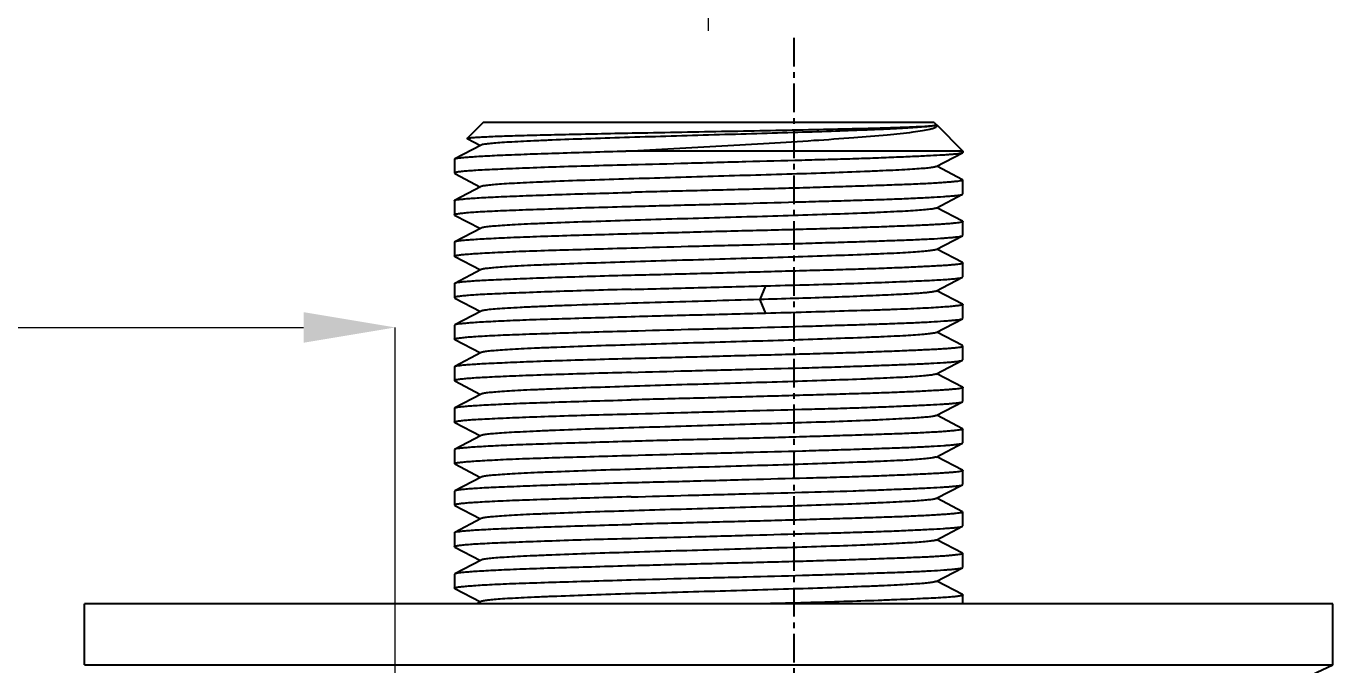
# Model space of a CAD drawing. Header units: millimetres. Extents: x 1091 to 2122, y 843 to 1569.
# Drawn here: x 1779.4 to 1836.4, y 1223.1 to 1251 of the extents above; entities that cross this region are included whole.
import ezdxf

# ---------------------------------------------------------------- set-up
doc = ezdxf.new("R2010")
doc.units = ezdxf.units.MM
doc.linetypes.add('CENTER', pattern=[2, 1.25, -0.25, 0.25, -0.25])
doc.layers.add('\\M+5B1EA\\M+5D7A2', color=1, linetype='Continuous')
doc.styles.add('Daelim Dimension', font='\x7f\x7f\x7f\x7f.TTF')
doc.dimstyles.new('DEFAULT', dxfattribs={"dimscale": 2, "dimtxt": 2, "dimasz": 2, "dimexe": 0, "dimexo": 2, "dimgap": 1, "dimtad": 1, "dimdec": 1, "dimzin": 9, "dimdsep": 46, "dimtxsty": 'Daelim Dimension', "dimcen": 0.5, "dimclrd": 252, "dimclre": 252, "dimclrt": 3, "dimadec": 1, "dimazin": 0, "dimtfac": 1, "dimtdec": 1, "dimtix": 1, "dimtmove": 0, "dimatfit": 3, "dimfxl": 0, "dimtolj": 1, "dimtzin": 1, "dimlwd": 9, "dimlwe": 9, "dimarcsym": 0})

# ---------------------------------------------------------------- blocks, each defined once
blk = doc.blocks.new('*D8')
at = {"layer": '\\M+5B1EA\\M+5D7A2', "color": 5, "lineweight": 9}
for p, q in [((1658.082, 1250.475), (1658.082, 1268.932)), ((1662.082, 1268.932), (1805.168, 1268.932)), ((1809.168, 1250.785), (1809.168, 1268.932))]:
    blk.add_line(p, q, dxfattribs=at)
at = {"layer": '\\M+5B1EA\\M+5D7A2', "color": 5}
for points in [[(1662.082, 1269.599), (1662.082, 1268.266), (1658.082, 1268.932)], [(1805.168, 1269.599), (1805.168, 1268.266), (1809.168, 1268.932)]]:
    blk.add_solid(points, dxfattribs=at)
at = {"layer": 'Defpoints', "color": 0}
for p in [(1809.168, 1268.932), (1809.168, 1246.785), (1658.082, 1246.475)]:
    blk.add_point(p, dxfattribs=at)
at = {"layer": '\\M+5B1EA\\M+5D7A2', "color": 7, "insert": (1733.625, 1279.642), "char_height": 16, "attachment_point": 5, "style": 'Daelim Dimension'}
blk.add_mtext('\\A1;150~200', dxfattribs=at)
blk = doc.blocks.new('*D9')
at = {"layer": '\\M+5B1EA\\M+5D7A2', "color": 5, "lineweight": 9}
for p, q in [((1675.487, 1192.375), (1675.487, 1237.84)), ((1679.487, 1237.84), (1791.485, 1237.84)), ((1795.485, 1192.685), (1795.485, 1237.84))]:
    blk.add_line(p, q, dxfattribs=at)
at = {"layer": '\\M+5B1EA\\M+5D7A2', "color": 5}
for points in [[(1679.487, 1238.507), (1679.487, 1237.174), (1675.487, 1237.84)], [(1791.485, 1238.507), (1791.485, 1237.174), (1795.485, 1237.84)]]:
    blk.add_solid(points, dxfattribs=at)
at = {"layer": 'Defpoints', "color": 0}
for p in [(1795.485, 1237.84), (1795.485, 1188.685), (1675.487, 1188.375)]:
    blk.add_point(p, dxfattribs=at)
at = {"layer": '\\M+5B1EA\\M+5D7A2', "color": 7, "insert": (1735.486, 1248.516), "char_height": 16, "attachment_point": 5, "style": 'Daelim Dimension'}
blk.add_mtext('\\A1;120', dxfattribs=at)

msp = doc.modelspace()

# ---------------------------------------------------------------- linework, layer by layer
at = {"color": 1, "linetype": 'CENTER'}
msp.add_line((1812.889, 1250.475), (1812.889, 1189.475), dxfattribs=at)
at = {"color": 7, "linetype": 'Continuous'}
for p, q in [((1799.318, 1246.785), (1798.621, 1246.089)), ((1819.017, 1246.785), (1799.318, 1246.785)), ((1819.018, 1246.785), (1819.12, 1246.683)), ((1819.118, 1246.684), (1819.117, 1246.685)), ((1819.124, 1246.678), (1820.268, 1245.535)), ((1798.622, 1246.081), (1798.621, 1246.089)), ((1798.623, 1246.083), (1799.207, 1245.779)), ((1799.233, 1245.793), (1798.081, 1245.192)), ((1820.268, 1245.535), (1805.554, 1245.535)), ((1819.096, 1244.855), (1820.252, 1245.458)), ((1820.268, 1245.474), (1820.252, 1245.457)), ((1820.268, 1245.535), (1820.268, 1245.473)), ((1798.068, 1245.177), (1798.081, 1245.192)), ((1798.068, 1245.177), (1798.068, 1244.567)), ((1820.255, 1244.282), (1819.127, 1244.871)), ((1798.068, 1244.567), (1798.083, 1244.551)), ((1798.083, 1244.551), (1799.205, 1243.966)), ((1799.235, 1243.982), (1798.079, 1243.379)), ((1820.255, 1244.283), (1820.268, 1244.27)), ((1820.268, 1243.661), (1820.268, 1244.27)), ((1798.068, 1243.368), (1798.079, 1243.381)), ((1798.068, 1243.368), (1798.068, 1242.757)), ((1819.103, 1243.047), (1820.255, 1243.647)), ((1820.255, 1243.647), (1820.268, 1243.661)), ((1798.079, 1242.744), (1798.068, 1242.757)), ((1798.079, 1242.745), (1799.205, 1242.158)), ((1820.255, 1242.477), (1819.132, 1243.062)), ((1799.235, 1242.174), (1798.083, 1241.573)), ((1820.255, 1242.477), (1820.268, 1242.463)), ((1820.268, 1241.853), (1820.268, 1242.463)), ((1798.068, 1241.557), (1798.068, 1240.95)), ((1819.095, 1241.237), (1820.255, 1241.842)), ((1820.255, 1241.841), (1820.268, 1241.854)), ((1798.082, 1240.935), (1798.068, 1240.95)), ((1798.082, 1240.937), (1799.212, 1240.347)), ((1820.252, 1240.666), (1819.126, 1241.253)), ((1799.243, 1240.363), (1798.083, 1239.758)), ((1820.268, 1240.044), (1820.268, 1240.65)), ((1798.068, 1239.744), (1798.068, 1239.136)), ((1819.093, 1239.425), (1820.252, 1240.03)), ((1820.252, 1240.028), (1820.268, 1240.044)), ((1811.657, 1239.657), (1811.399, 1239.057)), ((1820.254, 1238.852), (1819.125, 1239.441)), ((1798.068, 1239.136), (1798.08, 1239.122)), ((1798.08, 1239.122), (1799.203, 1238.537)), ((1811.4, 1239.051), (1811.657, 1238.452)), ((1820.254, 1238.853), (1820.268, 1238.839)), ((1820.268, 1238.232), (1820.268, 1238.84)), ((1799.232, 1238.552), (1798.08, 1237.952)), ((1819.1, 1237.617), (1820.256, 1238.22)), ((1820.256, 1238.219), (1820.268, 1238.232)), ((1798.08, 1237.951), (1798.068, 1237.938)), ((1798.068, 1237.938), (1798.068, 1237.329)), ((1820.252, 1237.048), (1819.131, 1237.633)), ((1798.08, 1237.316), (1798.068, 1237.329)), ((1798.08, 1237.317), (1799.209, 1236.728)), ((1820.268, 1237.032), (1820.252, 1237.048)), ((1820.268, 1236.425), (1820.268, 1237.032)), ((1799.239, 1236.744), (1798.084, 1236.141)), ((1819.092, 1235.806), (1820.254, 1236.412)), ((1820.254, 1236.411), (1820.268, 1236.425)), ((1798.068, 1236.125), (1798.084, 1236.141)), ((1798.068, 1236.125), (1798.068, 1235.516)), ((1820.252, 1235.233), (1819.124, 1235.822)), ((1798.068, 1235.515), (1798.083, 1235.5)), ((1798.083, 1235.505), (1799.211, 1234.916)), ((1820.268, 1234.613), (1820.268, 1235.219)), ((1799.242, 1234.933), (1798.081, 1234.327)), ((1819.096, 1233.995), (1820.252, 1234.597)), ((1820.252, 1234.597), (1820.268, 1234.613)), ((1798.068, 1234.318), (1798.081, 1234.332)), ((1798.068, 1234.318), (1798.068, 1233.707)), ((1798.082, 1233.691), (1798.068, 1233.706)), ((1798.082, 1233.691), (1799.204, 1233.106)), ((1820.256, 1233.422), (1819.127, 1234.011)), ((1799.234, 1233.122), (1798.079, 1232.52)), ((1820.256, 1233.423), (1820.268, 1233.411)), ((1820.268, 1232.803), (1820.268, 1233.411)), ((1798.079, 1232.52), (1798.068, 1232.507)), ((1798.068, 1232.507), (1798.068, 1231.899)), ((1819.096, 1232.187), (1820.256, 1232.792)), ((1820.256, 1232.791), (1820.268, 1232.803)), ((1798.081, 1231.886), (1798.068, 1231.9)), ((1798.081, 1231.887), (1799.211, 1231.297)), ((1820.251, 1231.616), (1819.127, 1232.203)), ((1799.242, 1231.314), (1798.083, 1230.709)), ((1820.251, 1231.617), (1820.268, 1231.6)), ((1820.268, 1230.995), (1820.268, 1231.6)), ((1798.083, 1230.71), (1798.068, 1230.694)), ((1798.068, 1230.694), (1798.068, 1230.086)), ((1819.092, 1230.375), (1820.252, 1230.98)), ((1820.252, 1230.979), (1820.268, 1230.995)), ((1798.068, 1230.086), (1798.084, 1230.07)), ((1798.084, 1230.073), (1799.208, 1229.486)), ((1820.254, 1229.802), (1819.124, 1230.391)), ((1799.239, 1229.502), (1798.08, 1228.897)), ((1820.254, 1229.803), (1820.268, 1229.789)), ((1820.268, 1229.182), (1820.268, 1229.789)), ((1798.068, 1228.888), (1798.08, 1228.902)), ((1798.068, 1228.888), (1798.068, 1228.276)), ((1819.101, 1228.565), (1820.253, 1229.166)), ((1820.253, 1229.166), (1820.268, 1229.182)), ((1820.256, 1227.994), (1819.131, 1228.581)), ((1798.08, 1228.262), (1798.068, 1228.276)), ((1798.08, 1228.262), (1799.203, 1227.677)), ((1820.256, 1227.995), (1820.268, 1227.982)), ((1820.268, 1227.372), (1820.268, 1227.982)), ((1799.232, 1227.692), (1798.08, 1227.092)), ((1819.099, 1226.757), (1820.256, 1227.36)), ((1820.256, 1227.359), (1820.268, 1227.372)), ((1798.08, 1227.092), (1798.068, 1227.078)), ((1798.068, 1227.078), (1798.068, 1226.469)), ((1820.252, 1226.188), (1819.13, 1226.773)), ((1798.08, 1226.456), (1798.068, 1226.469)), ((1798.08, 1226.457), (1799.21, 1225.868)), ((1820.252, 1226.188), (1820.268, 1226.172)), ((1820.268, 1225.785), (1820.268, 1226.172)), ((1781.913, 1223.126), (1781.913, 1225.785)), ((1836.421, 1225.785), (1781.914, 1225.785)), ((1799.241, 1225.884), (1799.051, 1225.785)), ((1836.422, 1223.126), (1836.422, 1225.785)), ((1781.913, 1223.126), (1836.422, 1223.126)), ((1821.227, 1216.035), (1836.422, 1223.126))]:
    msp.add_line(p, q, dxfattribs=at)
for centre, radius, start, end in [((1819.056, 1246.61), 0.0964, 42.1861, 45.0222), ((1819.067, 1246.619), 0.0825, 38.557, 42.2013)]:
    msp.add_arc(centre, radius, start, end, dxfattribs=at)
for points, knots in [([(1819.102, 1246.666), (1819.09, 1246.66), (1819.058, 1246.65), (1818.965, 1246.629), (1818.793, 1246.607), (1818.523, 1246.581), (1818.168, 1246.554), (1817.733, 1246.527), (1817.221, 1246.501), (1816.637, 1246.474), (1815.73, 1246.436), (1814.46, 1246.39), (1812.805, 1246.337), (1811.02, 1246.283), (1809.168, 1246.229), (1807.317, 1246.176), (1805.532, 1246.122), (1803.877, 1246.069), (1802.606, 1246.023), (1801.699, 1245.985), (1801.115, 1245.958), (1800.603, 1245.931), (1800.168, 1245.905), (1799.813, 1245.878), (1799.543, 1245.852), (1799.371, 1245.83), (1799.277, 1245.809), (1799.245, 1245.799), (1799.234, 1245.793)], [0, 0, 0, 0, 0.001993, 0.005052, 0.014416, 0.028093, 0.046012, 0.067998, 0.093821, 0.123264, 0.156107, 0.230716, 0.314924, 0.40577, 0.499975, 0.594181, 0.685028, 0.769246, 0.843855, 0.876712, 0.906165, 0.931986, 0.95397, 0.971907, 0.985601, 0.994965, 0.998016, 1, 1, 1, 1]), ([(1806.026, 1246.327), (1807.342, 1246.352), (1809.923, 1246.399), (1813.057, 1246.458), (1815.345, 1246.509), (1816.737, 1246.545), (1817.828, 1246.581), (1818.45, 1246.608), (1818.702, 1246.624)], [0, 0, 0, 0, 0.311293, 0.610745, 0.741579, 0.852852, 0.940146, 1, 1, 1, 1]), ([(1818.702, 1246.624), (1818.757, 1246.628), (1818.852, 1246.635), (1818.975, 1246.646), (1819.058, 1246.658), (1819.102, 1246.666), (1819.115, 1246.673)], [0, 0, 0, 0, 0.391935, 0.689675, 0.892207, 1, 1, 1, 1]), ([(1818.828, 1246.492), (1818.881, 1246.505), (1818.971, 1246.529), (1819.07, 1246.567), (1819.12, 1246.6), (1819.14, 1246.623), (1819.145, 1246.65), (1819.136, 1246.664), (1819.131, 1246.671)], [0, 0, 0, 0, 0.420232, 0.708581, 0.806402, 0.878426, 0.936167, 1, 1, 1, 1]), ([(1819.115, 1246.673), (1819.117, 1246.674), (1819.122, 1246.676), (1819.121, 1246.681), (1819.12, 1246.683)], [0, 0, 0, 0, 0.607098, 1, 1, 1, 1]), ([(1798.621, 1246.089), (1798.625, 1246.093), (1798.642, 1246.098), (1798.673, 1246.105), (1798.72, 1246.111), (1798.783, 1246.118), (1798.862, 1246.126), (1798.999, 1246.136), (1799.208, 1246.149), (1799.505, 1246.163), (1799.86, 1246.178), (1800.273, 1246.193), (1800.74, 1246.207), (1801.259, 1246.222), (1802.044, 1246.243), (1803.128, 1246.268), (1804.534, 1246.298), (1805.516, 1246.317), (1806.026, 1246.327)], [0, 0, 0, 0, 0.002287, 0.00661, 0.013046, 0.021616, 0.032322, 0.045146, 0.077073, 0.117224, 0.165345, 0.221144, 0.28429, 0.354419, 0.431127, 0.60226, 0.793485, 1, 1, 1, 1]), ([(1805.552, 1245.535), (1806.95, 1245.613), (1809.039, 1245.726), (1811.776, 1245.88), (1813.695, 1245.996), (1815.412, 1246.113), (1816.856, 1246.23), (1817.86, 1246.332), (1818.479, 1246.422), (1818.724, 1246.468), (1818.828, 1246.492)], [0, 0, 0, 0, 0.315528, 0.471231, 0.617548, 0.748621, 0.859034, 0.944064, 0.975847, 1, 1, 1, 1]), ([(1798.081, 1245.192), (1798.09, 1245.196), (1798.114, 1245.205), (1798.181, 1245.221), (1798.305, 1245.239), (1798.497, 1245.26), (1798.748, 1245.28), (1799.057, 1245.301), (1799.421, 1245.322), (1799.84, 1245.344), (1800.498, 1245.373), (1801.436, 1245.41), (1802.685, 1245.452), (1804.077, 1245.494), (1805.049, 1245.521), (1805.554, 1245.535)], [0, 0, 0, 0, 0.004029, 0.010003, 0.027916, 0.053784, 0.087504, 0.128915, 0.177782, 0.233852, 0.296811, 0.441997, 0.610114, 0.797526, 1, 1, 1, 1]), ([(1820.252, 1245.457), (1820.235, 1245.449), (1820.188, 1245.436), (1820.1, 1245.42), (1819.976, 1245.404), (1819.817, 1245.388), (1819.624, 1245.373), (1819.298, 1245.351), (1818.811, 1245.325), (1818.133, 1245.293), (1817.338, 1245.259), (1816.437, 1245.224), (1815.442, 1245.19), (1814.364, 1245.159), (1812.806, 1245.118), (1810.766, 1245.064), (1808.282, 1244.995), (1806.612, 1244.95), (1805.785, 1244.93)], [0, 0, 0, 0, 0.003799, 0.009996, 0.018615, 0.029645, 0.043063, 0.058829, 0.097197, 0.144267, 0.199427, 0.261959, 0.331051, 0.405804, 0.485246, 0.654024, 0.828619, 1, 1, 1, 1]), ([(1805.785, 1244.93), (1805.246, 1244.916), (1804.209, 1244.89), (1802.727, 1244.845), (1801.586, 1244.804), (1800.763, 1244.771), (1800.221, 1244.748), (1799.734, 1244.727), (1799.306, 1244.705), (1798.939, 1244.685), (1798.636, 1244.663), (1798.398, 1244.642), (1798.241, 1244.622), (1798.15, 1244.605), (1798.107, 1244.593), (1798.08, 1244.583), (1798.068, 1244.572), (1798.068, 1244.567)], [0, 0, 0, 0, 0.209168, 0.402341, 0.574691, 0.651715, 0.721975, 0.785046, 0.840532, 0.888104, 0.927462, 0.958391, 0.980722, 0.988642, 0.994413, 0.998095, 1, 1, 1, 1]), ([(1819.098, 1244.856), (1819.086, 1244.85), (1819.053, 1244.839), (1818.957, 1244.818), (1818.782, 1244.796), (1818.507, 1244.77), (1818.147, 1244.745), (1817.708, 1244.718), (1817.193, 1244.692), (1816.607, 1244.664), (1815.697, 1244.625), (1814.424, 1244.578), (1812.766, 1244.527), (1810.979, 1244.475), (1809.128, 1244.419), (1807.279, 1244.364), (1805.497, 1244.313), (1803.846, 1244.26), (1802.579, 1244.213), (1801.674, 1244.174), (1801.093, 1244.147), (1800.586, 1244.121), (1800.155, 1244.095), (1799.805, 1244.069), (1799.565, 1244.046), (1799.415, 1244.026), (1799.335, 1244.013), (1799.276, 1244), (1799.244, 1243.989), (1799.233, 1243.983)], [0, 0, 0, 0, 0.002044, 0.005165, 0.014725, 0.028679, 0.046861, 0.069061, 0.095063, 0.124636, 0.157541, 0.232285, 0.316732, 0.407674, 0.501874, 0.596021, 0.686675, 0.770669, 0.845116, 0.877884, 0.907218, 0.932832, 0.954547, 0.972225, 0.985745, 0.990915, 0.995014, 0.998037, 1, 1, 1, 1]), ([(1798.079, 1243.381), (1798.088, 1243.386), (1798.111, 1243.394), (1798.179, 1243.411), (1798.304, 1243.429), (1798.501, 1243.45), (1798.759, 1243.471), (1799.077, 1243.493), (1799.453, 1243.514), (1799.886, 1243.536), (1800.566, 1243.566), (1801.536, 1243.603), (1802.826, 1243.647), (1804.262, 1243.69), (1805.265, 1243.716), (1805.785, 1243.731)], [0, 0, 0, 0, 0.003813, 0.009595, 0.027195, 0.052859, 0.086467, 0.127844, 0.176762, 0.232935, 0.296053, 0.441623, 0.610116, 0.797702, 1, 1, 1, 1]), ([(1820.268, 1244.27), (1820.268, 1244.267), (1820.261, 1244.26), (1820.235, 1244.249), (1820.179, 1244.235), (1820.083, 1244.22), (1819.95, 1244.203), (1819.78, 1244.186), (1819.573, 1244.169), (1819.33, 1244.151), (1818.937, 1244.126), (1818.363, 1244.096), (1817.582, 1244.064), (1816.684, 1244.033), (1815.682, 1244.001), (1814.591, 1243.967), (1813.425, 1243.931), (1812.2, 1243.896), (1810.499, 1243.851), (1808.356, 1243.799), (1806.637, 1243.756), (1805.785, 1243.731)], [0, 0, 0, 0, 0.00064, 0.001772, 0.00588, 0.012554, 0.02181, 0.033625, 0.047957, 0.064761, 0.083984, 0.129401, 0.183597, 0.245827, 0.315238, 0.390876, 0.47169, 0.556572, 0.644356, 0.823738, 1, 1, 1, 1]), ([(1805.785, 1243.12), (1806.195, 1243.131), (1807.025, 1243.155), (1808.278, 1243.187), (1809.543, 1243.217), (1811.205, 1243.262), (1812.828, 1243.309), (1814.39, 1243.353), (1815.469, 1243.385), (1816.466, 1243.415), (1817.367, 1243.447), (1818.16, 1243.48), (1818.835, 1243.515), (1819.32, 1243.544), (1819.643, 1243.567), (1819.834, 1243.583), (1819.99, 1243.598), (1820.111, 1243.613), (1820.195, 1243.628), (1820.24, 1243.639), (1820.255, 1243.647)], [0, 0, 0, 0, 0.084973, 0.171936, 0.259674, 0.347078, 0.516303, 0.595905, 0.670764, 0.7399, 0.802404, 0.857465, 0.904361, 0.942479, 0.958088, 0.971327, 0.982155, 0.990547, 0.996486, 1, 1, 1, 1]), ([(1798.068, 1242.757), (1798.068, 1242.761), (1798.081, 1242.772), (1798.107, 1242.78), (1798.151, 1242.792), (1798.242, 1242.808), (1798.398, 1242.828), (1798.636, 1242.852), (1798.939, 1242.875), (1799.306, 1242.898), (1799.734, 1242.92), (1800.22, 1242.942), (1800.763, 1242.963), (1801.586, 1242.992), (1802.727, 1243.031), (1804.208, 1243.08), (1805.246, 1243.106), (1805.785, 1243.12)], [0, 0, 0, 0, 0.001786, 0.005418, 0.011168, 0.01908, 0.041419, 0.072372, 0.111756, 0.159347, 0.214846, 0.277925, 0.348191, 0.425219, 0.59759, 0.790797, 1, 1, 1, 1]), ([(1819.103, 1243.047), (1819.091, 1243.041), (1819.059, 1243.031), (1819, 1243.018), (1818.918, 1243.005), (1818.767, 1242.986), (1818.525, 1242.964), (1818.173, 1242.937), (1817.741, 1242.91), (1817.232, 1242.882), (1816.651, 1242.854), (1815.746, 1242.817), (1814.477, 1242.773), (1812.824, 1242.72), (1811.042, 1242.664), (1809.193, 1242.61), (1807.342, 1242.559), (1805.556, 1242.506), (1803.899, 1242.45), (1802.627, 1242.403), (1801.718, 1242.367), (1801.134, 1242.341), (1800.621, 1242.314), (1800.183, 1242.288), (1799.826, 1242.261), (1799.579, 1242.237), (1799.424, 1242.216), (1799.341, 1242.203), (1799.28, 1242.19), (1799.247, 1242.18), (1799.235, 1242.174)], [0, 0, 0, 0, 0.001973, 0.005027, 0.009171, 0.014397, 0.028043, 0.045842, 0.067647, 0.093298, 0.122609, 0.155366, 0.229902, 0.314, 0.404679, 0.498801, 0.592961, 0.68381, 0.768181, 0.842928, 0.875779, 0.90526, 0.931146, 0.953232, 0.971326, 0.985249, 0.990594, 0.994838, 0.99797, 1, 1, 1, 1]), ([(1820.268, 1242.463), (1820.268, 1242.454), (1820.234, 1242.439), (1820.181, 1242.425), (1820.082, 1242.407), (1819.95, 1242.39), (1819.78, 1242.373), (1819.573, 1242.356), (1819.33, 1242.339), (1818.937, 1242.316), (1818.363, 1242.289), (1817.581, 1242.258), (1816.683, 1242.224), (1815.682, 1242.188), (1814.591, 1242.153), (1813.424, 1242.119), (1812.199, 1242.087), (1810.933, 1242.056), (1809.642, 1242.024), (1808.344, 1241.987), (1807.058, 1241.953), (1806.206, 1241.931), (1805.785, 1241.92)], [0, 0, 0, 0, 0.001785, 0.005929, 0.012629, 0.021897, 0.033712, 0.048044, 0.064847, 0.084062, 0.129478, 0.183672, 0.245905, 0.315318, 0.390949, 0.471756, 0.556629, 0.644402, 0.73386, 0.823763, 0.912909, 1, 1, 1, 1]), ([(1798.083, 1241.573), (1798.081, 1241.572), (1798.074, 1241.568), (1798.068, 1241.562), (1798.068, 1241.557)], [0, 0, 0, 0, 0.346267, 1, 1, 1, 1]), ([(1805.785, 1241.92), (1805.268, 1241.906), (1804.27, 1241.876), (1802.841, 1241.836), (1801.556, 1241.794), (1800.589, 1241.755), (1799.909, 1241.723), (1799.476, 1241.701), (1799.099, 1241.68), (1798.778, 1241.659), (1798.517, 1241.639), (1798.317, 1241.62), (1798.189, 1241.602), (1798.118, 1241.586), (1798.092, 1241.578), (1798.083, 1241.573)], [0, 0, 0, 0, 0.201316, 0.388097, 0.556035, 0.701362, 0.764487, 0.820756, 0.869859, 0.911513, 0.945486, 0.971609, 0.989763, 0.995856, 1, 1, 1, 1]), ([(1805.785, 1241.309), (1806.615, 1241.334), (1808.29, 1241.382), (1810.783, 1241.441), (1812.83, 1241.494), (1814.392, 1241.542), (1815.471, 1241.576), (1816.468, 1241.609), (1817.369, 1241.64), (1818.162, 1241.67), (1818.837, 1241.701), (1819.322, 1241.731), (1819.644, 1241.756), (1819.835, 1241.773), (1819.991, 1241.79), (1820.111, 1241.806), (1820.195, 1241.821), (1820.24, 1241.833), (1820.255, 1241.841)], [0, 0, 0, 0, 0.171964, 0.347139, 0.516388, 0.596, 0.670864, 0.739998, 0.802493, 0.857536, 0.90441, 0.942509, 0.958113, 0.971348, 0.982174, 0.990563, 0.996497, 1, 1, 1, 1]), ([(1798.068, 1240.95), (1798.068, 1240.955), (1798.08, 1240.965), (1798.107, 1240.974), (1798.151, 1240.984), (1798.242, 1241), (1798.398, 1241.018), (1798.636, 1241.039), (1798.939, 1241.061), (1799.306, 1241.085), (1799.734, 1241.109), (1800.22, 1241.132), (1800.762, 1241.156), (1801.586, 1241.186), (1802.727, 1241.222), (1804.209, 1241.265), (1805.246, 1241.294), (1805.785, 1241.309)], [0, 0, 0, 0, 0.001812, 0.005437, 0.01117, 0.019064, 0.04137, 0.072299, 0.111674, 0.15927, 0.21478, 0.277871, 0.348146, 0.425183, 0.59756, 0.79078, 1, 1, 1, 1]), ([(1819.099, 1241.239), (1819.087, 1241.233), (1819.055, 1241.223), (1818.997, 1241.21), (1818.917, 1241.196), (1818.767, 1241.176), (1818.527, 1241.152), (1818.176, 1241.125), (1817.743, 1241.098), (1817.233, 1241.071), (1816.649, 1241.045), (1815.743, 1241.009), (1814.476, 1240.963), (1812.824, 1240.907), (1811.041, 1240.854), (1809.191, 1240.802), (1807.339, 1240.749), (1805.553, 1240.693), (1803.898, 1240.64), (1802.626, 1240.596), (1801.718, 1240.558), (1801.132, 1240.531), (1800.617, 1240.503), (1800.179, 1240.476), (1799.822, 1240.449), (1799.55, 1240.423), (1799.377, 1240.401), (1799.283, 1240.381), (1799.251, 1240.371), (1799.239, 1240.366)], [0, 0, 0, 0, 0.00196, 0.004977, 0.009067, 0.014231, 0.027755, 0.045485, 0.067324, 0.093115, 0.12258, 0.155405, 0.229874, 0.313917, 0.404692, 0.498898, 0.593131, 0.684086, 0.768406, 0.843035, 0.87594, 0.905531, 0.931538, 0.953702, 0.971765, 0.985527, 0.994924, 0.997994, 1, 1, 1, 1]), ([(1820.268, 1240.65), (1820.268, 1240.641), (1820.235, 1240.625), (1820.181, 1240.612), (1820.082, 1240.595), (1819.95, 1240.58), (1819.779, 1240.564), (1819.573, 1240.548), (1819.33, 1240.533), (1818.937, 1240.51), (1818.363, 1240.481), (1817.581, 1240.445), (1816.683, 1240.41), (1815.682, 1240.376), (1814.59, 1240.344), (1813.424, 1240.313), (1812.199, 1240.28), (1810.498, 1240.233), (1808.356, 1240.173), (1806.637, 1240.132), (1805.785, 1240.111)], [0, 0, 0, 0, 0.001801, 0.005938, 0.012626, 0.021884, 0.033691, 0.048018, 0.06482, 0.084036, 0.12946, 0.18366, 0.245892, 0.315302, 0.390931, 0.47174, 0.556617, 0.644392, 0.82376, 1, 1, 1, 1]), ([(1820.252, 1240.666), (1820.254, 1240.665), (1820.26, 1240.661), (1820.268, 1240.655), (1820.268, 1240.65)], [0, 0, 0, 0, 0.348239, 1, 1, 1, 1]), ([(1798.083, 1239.759), (1798.08, 1239.758), (1798.074, 1239.755), (1798.068, 1239.749), (1798.068, 1239.744)], [0, 0, 0, 0, 0.348559, 1, 1, 1, 1]), ([(1805.785, 1240.111), (1805.267, 1240.098), (1804.269, 1240.07), (1802.839, 1240.025), (1801.554, 1239.98), (1800.586, 1239.942), (1799.906, 1239.913), (1799.474, 1239.893), (1799.096, 1239.873), (1798.776, 1239.852), (1798.516, 1239.831), (1798.316, 1239.809), (1798.188, 1239.79), (1798.117, 1239.773), (1798.092, 1239.764), (1798.083, 1239.759)], [0, 0, 0, 0, 0.201402, 0.388261, 0.556248, 0.701584, 0.764693, 0.820938, 0.870008, 0.911631, 0.945576, 0.971677, 0.989804, 0.995881, 1, 1, 1, 1]), ([(1811.658, 1239.656), (1812.226, 1239.67), (1813.328, 1239.699), (1814.911, 1239.743), (1816.345, 1239.792), (1817.429, 1239.834), (1818.195, 1239.866), (1818.683, 1239.888), (1819.109, 1239.909), (1819.47, 1239.931), (1819.765, 1239.952), (1819.99, 1239.975), (1820.135, 1239.996), (1820.214, 1240.014), (1820.242, 1240.023), (1820.252, 1240.029)], [0, 0, 0, 0, 0.198319, 0.383974, 0.552121, 0.698412, 0.762144, 0.819036, 0.868723, 0.910878, 0.945249, 0.971622, 0.989873, 0.995939, 1, 1, 1, 1]), ([(1805.785, 1239.5), (1805.246, 1239.486), (1804.208, 1239.461), (1802.727, 1239.414), (1801.586, 1239.372), (1800.763, 1239.341), (1800.221, 1239.319), (1799.734, 1239.298), (1799.306, 1239.277), (1798.939, 1239.256), (1798.636, 1239.233), (1798.398, 1239.211), (1798.241, 1239.19), (1798.15, 1239.173), (1798.107, 1239.161), (1798.08, 1239.152), (1798.068, 1239.141), (1798.068, 1239.136)], [0, 0, 0, 0, 0.209175, 0.402357, 0.574713, 0.651736, 0.721995, 0.785064, 0.840551, 0.888128, 0.927497, 0.95844, 0.980781, 0.988704, 0.994472, 0.99814, 1, 1, 1, 1]), ([(1805.785, 1239.5), (1806.758, 1239.525), (1808.716, 1239.577), (1810.673, 1239.628), (1811.658, 1239.656)], [0, 0, 0, 0, 0.497192, 1, 1, 1, 1]), ([(1819.096, 1239.427), (1819.073, 1239.414), (1818.998, 1239.398), (1818.858, 1239.374), (1818.653, 1239.353), (1818.386, 1239.33), (1818.059, 1239.308), (1817.675, 1239.286), (1817.236, 1239.264), (1816.552, 1239.232), (1815.583, 1239.192), (1814.303, 1239.144), (1812.89, 1239.1), (1811.907, 1239.071), (1811.399, 1239.056)], [0, 0, 0, 0, 0.0105, 0.02905, 0.055761, 0.090558, 0.133157, 0.183189, 0.240274, 0.304024, 0.449881, 0.617326, 0.802372, 1, 1, 1, 1]), ([(1811.399, 1239.057), (1810.683, 1239.036), (1809.249, 1238.991), (1807.13, 1238.931), (1805.107, 1238.872), (1803.525, 1238.818), (1802.379, 1238.774), (1801.634, 1238.742), (1800.979, 1238.712), (1800.422, 1238.683), (1799.969, 1238.653), (1799.657, 1238.626), (1799.463, 1238.603), (1799.36, 1238.587), (1799.286, 1238.572), (1799.246, 1238.56), (1799.232, 1238.552)], [0, 0, 0, 0, 0.176471, 0.353251, 0.521936, 0.674805, 0.742995, 0.804454, 0.858408, 0.904336, 0.941803, 0.970432, 0.981328, 0.989897, 0.996118, 1, 1, 1, 1]), ([(1820.268, 1238.839), (1820.268, 1238.834), (1820.252, 1238.823), (1820.223, 1238.814), (1820.173, 1238.803), (1820.07, 1238.787), (1819.891, 1238.767), (1819.622, 1238.743), (1819.278, 1238.718), (1818.863, 1238.693), (1818.38, 1238.668), (1817.832, 1238.643), (1817.222, 1238.62), (1816.3, 1238.588), (1815.03, 1238.551), (1813.392, 1238.501), (1812.249, 1238.47), (1811.658, 1238.453)], [0, 0, 0, 0, 0.001764, 0.005423, 0.011247, 0.019284, 0.041992, 0.073457, 0.113475, 0.161761, 0.217984, 0.28174, 0.352591, 0.430038, 0.602503, 0.794294, 1, 1, 1, 1]), ([(1805.783, 1238.3), (1805.264, 1238.285), (1804.263, 1238.254), (1802.829, 1238.213), (1801.54, 1238.174), (1800.572, 1238.136), (1799.891, 1238.104), (1799.459, 1238.081), (1799.082, 1238.059), (1798.764, 1238.037), (1798.505, 1238.016), (1798.308, 1237.996), (1798.182, 1237.979), (1798.113, 1237.964), (1798.089, 1237.956), (1798.08, 1237.952)], [0, 0, 0, 0, 0.202053, 0.389454, 0.557808, 0.703327, 0.766451, 0.822661, 0.87163, 0.913088, 0.946789, 0.972563, 0.990289, 0.99613, 1, 1, 1, 1]), ([(1811.658, 1238.453), (1810.673, 1238.428), (1808.715, 1238.378), (1806.757, 1238.329), (1805.783, 1238.3)], [0, 0, 0, 0, 0.502812, 1, 1, 1, 1]), ([(1805.783, 1237.69), (1806.614, 1237.714), (1808.291, 1237.761), (1810.785, 1237.818), (1812.833, 1237.877), (1814.397, 1237.924), (1815.476, 1237.956), (1816.473, 1237.987), (1817.374, 1238.018), (1818.167, 1238.049), (1818.842, 1238.083), (1819.326, 1238.113), (1819.648, 1238.138), (1819.838, 1238.154), (1819.993, 1238.17), (1820.113, 1238.185), (1820.197, 1238.2), (1820.241, 1238.211), (1820.256, 1238.219)], [0, 0, 0, 0, 0.172079, 0.347366, 0.516713, 0.59636, 0.67125, 0.740395, 0.802891, 0.857919, 0.904762, 0.942814, 0.95838, 0.971573, 0.982353, 0.990684, 0.996557, 1, 1, 1, 1]), ([(1798.068, 1237.329), (1798.068, 1237.334), (1798.081, 1237.344), (1798.107, 1237.352), (1798.151, 1237.362), (1798.242, 1237.378), (1798.398, 1237.397), (1798.636, 1237.42), (1798.939, 1237.444), (1799.306, 1237.468), (1799.734, 1237.491), (1800.22, 1237.514), (1800.762, 1237.535), (1801.586, 1237.564), (1802.726, 1237.6), (1804.207, 1237.647), (1805.244, 1237.675), (1805.783, 1237.69)], [0, 0, 0, 0, 0.001758, 0.005364, 0.011092, 0.018988, 0.041312, 0.072266, 0.111659, 0.159262, 0.214773, 0.277861, 0.348134, 0.425166, 0.597544, 0.790771, 1, 1, 1, 1]), ([(1819.102, 1237.618), (1819.091, 1237.612), (1819.059, 1237.602), (1819, 1237.589), (1818.92, 1237.577), (1818.77, 1237.557), (1818.53, 1237.534), (1818.18, 1237.507), (1817.75, 1237.479), (1817.242, 1237.451), (1816.661, 1237.425), (1815.756, 1237.388), (1814.489, 1237.344), (1812.838, 1237.289), (1811.056, 1237.233), (1809.207, 1237.181), (1807.356, 1237.13), (1805.569, 1237.075), (1803.911, 1237.02), (1802.638, 1236.975), (1801.729, 1236.938), (1801.142, 1236.912), (1800.627, 1236.885), (1800.188, 1236.857), (1799.828, 1236.83), (1799.553, 1236.803), (1799.378, 1236.781), (1799.283, 1236.761), (1799.25, 1236.751), (1799.238, 1236.745)], [0, 0, 0, 0, 0.001948, 0.004964, 0.009057, 0.014226, 0.027747, 0.04543, 0.067151, 0.092769, 0.122104, 0.154871, 0.229319, 0.313317, 0.403976, 0.498125, 0.592329, 0.683273, 0.767724, 0.842469, 0.875372, 0.904946, 0.930948, 0.953152, 0.971339, 0.9853, 0.994856, 0.99797, 1, 1, 1, 1]), ([(1805.785, 1236.49), (1806.637, 1236.512), (1807.923, 1236.543), (1809.642, 1236.592), (1810.933, 1236.627), (1812.2, 1236.659), (1813.425, 1236.69), (1814.591, 1236.723), (1815.682, 1236.757), (1816.684, 1236.792), (1817.581, 1236.827), (1818.363, 1236.861), (1818.937, 1236.888), (1819.33, 1236.91), (1819.573, 1236.926), (1819.78, 1236.942), (1819.951, 1236.959), (1820.082, 1236.975), (1820.181, 1236.993), (1820.235, 1237.007), (1820.268, 1237.023), (1820.268, 1237.032)], [0, 0, 0, 0, 0.176243, 0.266149, 0.355609, 0.443382, 0.528256, 0.609064, 0.684694, 0.754105, 0.816336, 0.87053, 0.915945, 0.935157, 0.951955, 0.966283, 0.978093, 0.987356, 0.994052, 0.998196, 1, 1, 1, 1]), ([(1798.084, 1236.142), (1798.107, 1236.154), (1798.18, 1236.17), (1798.319, 1236.191), (1798.52, 1236.211), (1798.782, 1236.231), (1799.102, 1236.251), (1799.642, 1236.28), (1800.448, 1236.317), (1801.559, 1236.363), (1802.843, 1236.407), (1804.271, 1236.448), (1805.268, 1236.477), (1805.785, 1236.49)], [0, 0, 0, 0, 0.010367, 0.028642, 0.054853, 0.088889, 0.130585, 0.179712, 0.299107, 0.444383, 0.612223, 0.798863, 1, 1, 1, 1]), ([(1805.785, 1235.879), (1806.614, 1235.903), (1808.287, 1235.95), (1810.776, 1236.014), (1812.82, 1236.063), (1814.381, 1236.109), (1815.46, 1236.144), (1816.456, 1236.178), (1817.357, 1236.211), (1818.15, 1236.242), (1818.827, 1236.271), (1819.313, 1236.299), (1819.636, 1236.323), (1819.828, 1236.34), (1819.985, 1236.357), (1820.107, 1236.374), (1820.193, 1236.39), (1820.238, 1236.403), (1820.254, 1236.411)], [0, 0, 0, 0, 0.17173, 0.346677, 0.51574, 0.595283, 0.670102, 0.739219, 0.801729, 0.856817, 0.903766, 0.941968, 0.957636, 0.970945, 0.981855, 0.990341, 0.996381, 1, 1, 1, 1]), ([(1805.785, 1235.879), (1805.246, 1235.863), (1804.209, 1235.835), (1802.727, 1235.791), (1801.586, 1235.752), (1800.763, 1235.721), (1800.221, 1235.698), (1799.734, 1235.676), (1799.306, 1235.653), (1798.939, 1235.631), (1798.636, 1235.609), (1798.398, 1235.587), (1798.242, 1235.568), (1798.15, 1235.552), (1798.107, 1235.54), (1798.08, 1235.531), (1798.068, 1235.52), (1798.068, 1235.515)], [0, 0, 0, 0, 0.209196, 0.402392, 0.574755, 0.651784, 0.722052, 0.785133, 0.840633, 0.88822, 0.927593, 0.958529, 0.980853, 0.988761, 0.994513, 0.99816, 1, 1, 1, 1]), ([(1819.097, 1235.808), (1819.085, 1235.802), (1819.053, 1235.792), (1818.96, 1235.771), (1818.789, 1235.748), (1818.52, 1235.721), (1818.165, 1235.694), (1817.73, 1235.668), (1817.216, 1235.642), (1816.631, 1235.616), (1815.724, 1235.578), (1814.454, 1235.531), (1812.8, 1235.476), (1811.016, 1235.424), (1809.165, 1235.372), (1807.314, 1235.317), (1805.53, 1235.262), (1803.876, 1235.21), (1802.607, 1235.165), (1801.7, 1235.127), (1801.115, 1235.1), (1800.603, 1235.072), (1800.167, 1235.044), (1799.814, 1235.019), (1799.545, 1234.993), (1799.374, 1234.971), (1799.282, 1234.951), (1799.25, 1234.941), (1799.238, 1234.935)], [0, 0, 0, 0, 0.00199, 0.005037, 0.014362, 0.027995, 0.045893, 0.067932, 0.093867, 0.123416, 0.156292, 0.230842, 0.315023, 0.405919, 0.500148, 0.594375, 0.685249, 0.769394, 0.843923, 0.87679, 0.906327, 0.932238, 0.954239, 0.972089, 0.985686, 0.994981, 0.998018, 1, 1, 1, 1]), ([(1820.268, 1235.219), (1820.268, 1235.21), (1820.234, 1235.195), (1820.181, 1235.182), (1820.082, 1235.166), (1819.95, 1235.151), (1819.779, 1235.136), (1819.573, 1235.12), (1819.33, 1235.103), (1818.937, 1235.08), (1818.363, 1235.049), (1817.581, 1235.013), (1816.683, 1234.98), (1815.682, 1234.948), (1814.59, 1234.916), (1813.424, 1234.884), (1812.199, 1234.849), (1810.498, 1234.801), (1808.355, 1234.745), (1806.637, 1234.703), (1805.785, 1234.681)], [0, 0, 0, 0, 0.001773, 0.005897, 0.012577, 0.021831, 0.033638, 0.047967, 0.064772, 0.083993, 0.129423, 0.183627, 0.245862, 0.315273, 0.390903, 0.471715, 0.556595, 0.644375, 0.823752, 1, 1, 1, 1]), ([(1820.252, 1235.234), (1820.255, 1235.233), (1820.261, 1235.23), (1820.268, 1235.224), (1820.268, 1235.219)], [0, 0, 0, 0, 0.348567, 1, 1, 1, 1]), ([(1798.081, 1234.332), (1798.09, 1234.337), (1798.114, 1234.345), (1798.184, 1234.361), (1798.311, 1234.38), (1798.509, 1234.401), (1798.769, 1234.422), (1799.088, 1234.443), (1799.464, 1234.465), (1799.897, 1234.486), (1800.577, 1234.517), (1801.546, 1234.554), (1802.833, 1234.596), (1804.266, 1234.639), (1805.266, 1234.668), (1805.785, 1234.681)], [0, 0, 0, 0, 0.00397, 0.009905, 0.027783, 0.053681, 0.087475, 0.128992, 0.178001, 0.23422, 0.297338, 0.442783, 0.611, 0.798189, 1, 1, 1, 1]), ([(1805.785, 1234.069), (1806.612, 1234.09), (1808.282, 1234.135), (1810.766, 1234.204), (1812.806, 1234.258), (1814.364, 1234.299), (1815.442, 1234.33), (1816.437, 1234.364), (1817.338, 1234.399), (1818.133, 1234.433), (1818.811, 1234.465), (1819.299, 1234.491), (1819.624, 1234.513), (1819.817, 1234.528), (1819.976, 1234.544), (1820.1, 1234.56), (1820.188, 1234.576), (1820.235, 1234.588), (1820.251, 1234.597)], [0, 0, 0, 0, 0.171389, 0.345992, 0.514774, 0.594218, 0.668973, 0.738065, 0.800598, 0.85576, 0.902829, 0.941196, 0.95696, 0.970376, 0.981404, 0.99002, 0.99621, 1, 1, 1, 1]), ([(1798.068, 1233.706), (1798.068, 1233.711), (1798.08, 1233.723), (1798.107, 1233.732), (1798.15, 1233.744), (1798.241, 1233.761), (1798.398, 1233.782), (1798.636, 1233.803), (1798.939, 1233.825), (1799.306, 1233.846), (1799.734, 1233.867), (1800.221, 1233.889), (1800.763, 1233.911), (1801.586, 1233.944), (1802.727, 1233.985), (1804.208, 1234.03), (1805.246, 1234.056), (1805.785, 1234.069)], [0, 0, 0, 0, 0.0019, 0.005582, 0.011355, 0.019279, 0.041613, 0.072546, 0.111906, 0.159475, 0.214959, 0.278029, 0.348289, 0.425314, 0.597669, 0.790837, 1, 1, 1, 1]), ([(1819.098, 1233.996), (1819.086, 1233.989), (1819.053, 1233.979), (1818.958, 1233.958), (1818.782, 1233.936), (1818.506, 1233.91), (1818.147, 1233.885), (1817.708, 1233.859), (1817.193, 1233.832), (1816.607, 1233.804), (1815.698, 1233.765), (1814.425, 1233.718), (1812.767, 1233.667), (1810.98, 1233.615), (1809.129, 1233.559), (1807.28, 1233.504), (1805.498, 1233.453), (1803.847, 1233.4), (1802.579, 1233.353), (1801.675, 1233.314), (1801.094, 1233.287), (1800.586, 1233.261), (1800.156, 1233.235), (1799.806, 1233.209), (1799.565, 1233.186), (1799.415, 1233.166), (1799.335, 1233.153), (1799.276, 1233.139), (1799.244, 1233.129), (1799.233, 1233.123)], [0, 0, 0, 0, 0.002045, 0.005172, 0.014749, 0.028711, 0.046886, 0.069073, 0.095058, 0.124619, 0.157516, 0.232271, 0.316715, 0.407643, 0.501835, 0.595973, 0.686622, 0.770628, 0.845084, 0.877846, 0.907163, 0.932769, 0.95449, 0.972182, 0.98572, 0.990899, 0.995005, 0.998034, 1, 1, 1, 1]), ([(1820.268, 1233.411), (1820.268, 1233.408), (1820.261, 1233.4), (1820.235, 1233.389), (1820.179, 1233.375), (1820.083, 1233.36), (1819.95, 1233.343), (1819.78, 1233.326), (1819.573, 1233.308), (1819.33, 1233.291), (1818.937, 1233.266), (1818.363, 1233.236), (1817.581, 1233.204), (1816.684, 1233.173), (1815.682, 1233.141), (1814.591, 1233.107), (1813.425, 1233.071), (1812.2, 1233.035), (1810.499, 1232.991), (1808.356, 1232.94), (1806.637, 1232.896), (1805.785, 1232.871)], [0, 0, 0, 0, 0.000639, 0.001771, 0.005882, 0.012565, 0.021826, 0.03364, 0.047977, 0.064784, 0.084004, 0.129427, 0.183623, 0.245851, 0.315261, 0.390894, 0.471707, 0.556586, 0.644364, 0.823741, 1, 1, 1, 1]), ([(1805.785, 1232.871), (1805.265, 1232.855), (1804.262, 1232.824), (1802.827, 1232.782), (1801.537, 1232.742), (1800.567, 1232.706), (1799.886, 1232.675), (1799.454, 1232.652), (1799.078, 1232.629), (1798.76, 1232.607), (1798.501, 1232.585), (1798.305, 1232.565), (1798.18, 1232.548), (1798.111, 1232.532), (1798.088, 1232.525), (1798.079, 1232.52)], [0, 0, 0, 0, 0.202286, 0.38986, 0.558353, 0.703927, 0.767051, 0.823236, 0.872168, 0.913561, 0.947182, 0.97285, 0.990441, 0.99621, 1, 1, 1, 1]), ([(1805.785, 1232.26), (1806.615, 1232.284), (1808.291, 1232.332), (1810.785, 1232.39), (1812.832, 1232.445), (1814.395, 1232.492), (1815.474, 1232.526), (1816.471, 1232.559), (1817.372, 1232.589), (1818.165, 1232.62), (1818.84, 1232.652), (1819.324, 1232.681), (1819.646, 1232.706), (1819.837, 1232.724), (1819.992, 1232.74), (1820.112, 1232.756), (1820.196, 1232.772), (1820.241, 1232.783), (1820.256, 1232.791)], [0, 0, 0, 0, 0.172024, 0.347254, 0.516554, 0.596183, 0.67106, 0.740198, 0.802691, 0.857726, 0.904581, 0.942656, 0.95824, 0.971456, 0.98226, 0.990621, 0.996528, 1, 1, 1, 1]), ([(1798.068, 1231.9), (1798.068, 1231.904), (1798.081, 1231.915), (1798.107, 1231.923), (1798.15, 1231.934), (1798.241, 1231.949), (1798.398, 1231.967), (1798.636, 1231.989), (1798.939, 1232.012), (1799.306, 1232.035), (1799.734, 1232.059), (1800.22, 1232.083), (1800.762, 1232.106), (1801.586, 1232.136), (1802.727, 1232.172), (1804.208, 1232.215), (1805.246, 1232.244), (1805.785, 1232.26)], [0, 0, 0, 0, 0.001797, 0.005411, 0.011134, 0.019025, 0.041331, 0.072252, 0.111636, 0.159229, 0.214741, 0.277831, 0.348108, 0.42515, 0.597533, 0.790776, 1, 1, 1, 1]), ([(1819.099, 1232.189), (1819.088, 1232.183), (1819.056, 1232.173), (1818.998, 1232.16), (1818.917, 1232.147), (1818.768, 1232.127), (1818.528, 1232.103), (1818.178, 1232.075), (1817.746, 1232.048), (1817.237, 1232.021), (1816.654, 1231.995), (1815.749, 1231.959), (1814.482, 1231.913), (1812.83, 1231.858), (1811.048, 1231.803), (1809.198, 1231.752), (1807.346, 1231.699), (1805.56, 1231.644), (1803.903, 1231.589), (1802.631, 1231.545), (1801.723, 1231.508), (1801.136, 1231.481), (1800.621, 1231.454), (1800.182, 1231.426), (1799.824, 1231.399), (1799.551, 1231.373), (1799.378, 1231.351), (1799.283, 1231.331), (1799.251, 1231.321), (1799.239, 1231.316)], [0, 0, 0, 0, 0.001952, 0.004963, 0.009047, 0.014202, 0.027704, 0.045397, 0.06718, 0.092914, 0.122345, 0.155153, 0.229606, 0.313624, 0.404365, 0.498561, 0.592795, 0.683764, 0.768137, 0.842802, 0.875714, 0.905312, 0.931335, 0.953529, 0.971647, 0.98547, 0.994906, 0.997986, 1, 1, 1, 1]), ([(1820.268, 1231.6), (1820.268, 1231.592), (1820.235, 1231.575), (1820.181, 1231.562), (1820.082, 1231.545), (1819.95, 1231.529), (1819.78, 1231.513), (1819.573, 1231.498), (1819.33, 1231.482), (1818.937, 1231.46), (1818.363, 1231.431), (1817.581, 1231.396), (1816.684, 1231.36), (1815.682, 1231.326), (1814.591, 1231.294), (1813, 1231.251), (1810.908, 1231.196), (1808.356, 1231.123), (1806.637, 1231.082), (1805.785, 1231.061)], [0, 0, 0, 0, 0.00181, 0.005952, 0.01264, 0.021894, 0.033701, 0.048026, 0.064823, 0.084039, 0.129456, 0.183656, 0.245888, 0.315298, 0.39093, 0.47174, 0.644395, 0.823758, 1, 1, 1, 1]), ([(1805.785, 1231.061), (1805.268, 1231.048), (1804.27, 1231.02), (1802.841, 1230.976), (1801.556, 1230.93), (1800.589, 1230.892), (1799.909, 1230.863), (1799.476, 1230.843), (1799.098, 1230.823), (1798.778, 1230.803), (1798.517, 1230.781), (1798.317, 1230.759), (1798.189, 1230.74), (1798.118, 1230.723), (1798.092, 1230.715), (1798.083, 1230.71)], [0, 0, 0, 0, 0.201289, 0.388077, 0.556003, 0.701318, 0.764425, 0.820685, 0.869769, 0.911421, 0.945404, 0.971548, 0.989742, 0.995848, 1, 1, 1, 1]), ([(1805.785, 1230.449), (1806.613, 1230.471), (1808.283, 1230.518), (1810.769, 1230.585), (1813.172, 1230.644), (1815.064, 1230.698), (1816.444, 1230.747), (1817.345, 1230.781), (1818.139, 1230.813), (1818.816, 1230.843), (1819.304, 1230.869), (1819.628, 1230.892), (1819.821, 1230.908), (1819.979, 1230.925), (1820.102, 1230.942), (1820.19, 1230.958), (1820.236, 1230.971), (1820.252, 1230.979)], [0, 0, 0, 0, 0.171499, 0.346219, 0.515099, 0.669353, 0.738454, 0.80098, 0.856111, 0.903132, 0.941442, 0.95717, 0.970551, 0.981544, 0.990118, 0.996262, 1, 1, 1, 1]), ([(1805.785, 1230.449), (1805.246, 1230.435), (1804.209, 1230.405), (1802.727, 1230.36), (1801.586, 1230.322), (1800.763, 1230.291), (1800.221, 1230.268), (1799.734, 1230.246), (1799.306, 1230.223), (1798.94, 1230.201), (1798.636, 1230.179), (1798.399, 1230.157), (1798.242, 1230.138), (1798.151, 1230.122), (1798.107, 1230.11), (1798.08, 1230.101), (1798.068, 1230.09), (1798.068, 1230.086)], [0, 0, 0, 0, 0.209186, 0.402375, 0.574735, 0.651763, 0.72203, 0.785112, 0.840612, 0.888201, 0.927575, 0.958515, 0.980843, 0.988754, 0.994508, 0.998158, 1, 1, 1, 1]), ([(1819.096, 1230.377), (1819.084, 1230.371), (1819.052, 1230.36), (1818.958, 1230.339), (1818.784, 1230.316), (1818.512, 1230.289), (1818.154, 1230.264), (1817.715, 1230.238), (1817.2, 1230.212), (1816.614, 1230.185), (1815.705, 1230.147), (1814.434, 1230.099), (1812.778, 1230.046), (1810.991, 1229.995), (1809.14, 1229.941), (1807.29, 1229.885), (1805.507, 1229.832), (1803.856, 1229.78), (1802.588, 1229.734), (1801.683, 1229.696), (1801.1, 1229.668), (1800.59, 1229.64), (1800.158, 1229.614), (1799.808, 1229.589), (1799.567, 1229.566), (1799.418, 1229.547), (1799.338, 1229.534), (1799.279, 1229.521), (1799.247, 1229.51), (1799.236, 1229.504)], [0, 0, 0, 0, 0.002023, 0.005109, 0.014544, 0.028347, 0.046445, 0.068624, 0.094638, 0.124232, 0.157141, 0.231791, 0.316142, 0.407102, 0.501331, 0.595526, 0.686273, 0.770294, 0.84475, 0.877566, 0.907011, 0.932767, 0.954567, 0.972269, 0.985775, 0.990933, 0.995019, 0.998036, 1, 1, 1, 1]), ([(1820.268, 1229.789), (1820.268, 1229.781), (1820.234, 1229.766), (1820.181, 1229.754), (1820.082, 1229.738), (1819.95, 1229.723), (1819.779, 1229.707), (1819.573, 1229.69), (1819.33, 1229.673), (1818.937, 1229.648), (1818.363, 1229.617), (1817.581, 1229.583), (1816.683, 1229.551), (1815.682, 1229.52), (1814.591, 1229.487), (1813.424, 1229.453), (1812.2, 1229.417), (1810.498, 1229.37), (1808.355, 1229.317), (1806.637, 1229.276), (1805.785, 1229.251)], [0, 0, 0, 0, 0.001736, 0.00585, 0.012525, 0.021777, 0.033589, 0.04792, 0.064725, 0.083951, 0.129378, 0.183581, 0.245816, 0.31523, 0.39087, 0.471687, 0.556572, 0.644358, 0.823744, 1, 1, 1, 1]), ([(1798.08, 1228.902), (1798.088, 1228.906), (1798.112, 1228.915), (1798.181, 1228.931), (1798.306, 1228.949), (1798.503, 1228.97), (1798.762, 1228.991), (1799.08, 1229.013), (1799.456, 1229.034), (1799.889, 1229.056), (1800.569, 1229.086), (1801.539, 1229.123), (1802.828, 1229.166), (1804.263, 1229.209), (1805.265, 1229.237), (1805.785, 1229.251)], [0, 0, 0, 0, 0.003856, 0.00968, 0.027357, 0.053086, 0.086745, 0.128161, 0.177104, 0.23329, 0.296408, 0.441943, 0.610361, 0.797836, 1, 1, 1, 1]), ([(1805.785, 1228.64), (1806.613, 1228.661), (1807.863, 1228.695), (1809.534, 1228.738), (1811.193, 1228.784), (1812.812, 1228.829), (1814.372, 1228.871), (1815.449, 1228.902), (1816.445, 1228.933), (1817.346, 1228.967), (1818.141, 1229.002), (1818.818, 1229.035), (1819.305, 1229.063), (1819.629, 1229.085), (1819.822, 1229.1), (1819.98, 1229.116), (1820.103, 1229.13), (1820.19, 1229.146), (1820.237, 1229.158), (1820.253, 1229.166)], [0, 0, 0, 0, 0.171543, 0.259084, 0.346299, 0.515208, 0.594697, 0.669482, 0.738589, 0.801116, 0.856252, 0.903275, 0.941574, 0.957295, 0.970661, 0.981629, 0.990177, 0.996291, 1, 1, 1, 1]), ([(1798.068, 1228.276), (1798.068, 1228.28), (1798.08, 1228.291), (1798.107, 1228.301), (1798.151, 1228.313), (1798.242, 1228.33), (1798.398, 1228.351), (1798.636, 1228.373), (1798.939, 1228.396), (1799.306, 1228.418), (1799.734, 1228.439), (1800.221, 1228.46), (1800.763, 1228.481), (1801.586, 1228.512), (1802.727, 1228.553), (1804.208, 1228.601), (1805.246, 1228.626), (1805.785, 1228.64)], [0, 0, 0, 0, 0.001842, 0.005508, 0.011279, 0.019206, 0.041553, 0.072498, 0.111869, 0.159449, 0.214938, 0.278009, 0.348267, 0.42529, 0.597645, 0.790826, 1, 1, 1, 1]), ([(1819.101, 1228.565), (1819.089, 1228.559), (1819.056, 1228.549), (1818.995, 1228.536), (1818.912, 1228.523), (1818.757, 1228.504), (1818.511, 1228.482), (1818.154, 1228.456), (1817.718, 1228.429), (1817.205, 1228.402), (1816.621, 1228.374), (1815.713, 1228.335), (1814.441, 1228.29), (1812.785, 1228.239), (1810.999, 1228.184), (1809.149, 1228.128), (1807.3, 1228.076), (1805.516, 1228.024), (1803.863, 1227.97), (1802.594, 1227.923), (1801.689, 1227.885), (1801.107, 1227.859), (1800.598, 1227.833), (1800.165, 1227.806), (1799.812, 1227.78), (1799.57, 1227.756), (1799.418, 1227.736), (1799.336, 1227.723), (1799.276, 1227.709), (1799.244, 1227.699), (1799.232, 1227.692)], [0, 0, 0, 0, 0.00203, 0.005155, 0.009389, 0.014718, 0.028601, 0.046653, 0.068699, 0.09455, 0.124005, 0.156842, 0.231569, 0.315901, 0.406721, 0.500871, 0.594991, 0.685686, 0.769821, 0.844388, 0.877149, 0.906473, 0.932147, 0.953986, 0.971826, 0.985517, 0.990766, 0.994932, 0.998007, 1, 1, 1, 1]), ([(1820.268, 1227.982), (1820.268, 1227.979), (1820.261, 1227.972), (1820.236, 1227.96), (1820.179, 1227.946), (1820.083, 1227.929), (1819.95, 1227.912), (1819.78, 1227.894), (1819.573, 1227.877), (1819.33, 1227.859), (1818.937, 1227.835), (1818.363, 1227.807), (1817.581, 1227.776), (1816.684, 1227.745), (1815.682, 1227.71), (1814.591, 1227.675), (1813.425, 1227.639), (1812.2, 1227.606), (1810.933, 1227.574), (1809.642, 1227.543), (1807.923, 1227.497), (1806.637, 1227.465), (1805.785, 1227.44)], [0, 0, 0, 0, 0.000648, 0.001788, 0.005911, 0.012603, 0.021869, 0.033685, 0.04802, 0.064824, 0.084042, 0.129458, 0.183651, 0.24588, 0.315293, 0.390925, 0.471735, 0.55661, 0.644386, 0.733848, 0.823754, 1, 1, 1, 1]), ([(1805.785, 1227.44), (1805.266, 1227.425), (1804.265, 1227.394), (1802.832, 1227.354), (1801.543, 1227.314), (1800.574, 1227.276), (1799.894, 1227.244), (1799.462, 1227.221), (1799.085, 1227.199), (1798.766, 1227.177), (1798.507, 1227.157), (1798.309, 1227.137), (1798.183, 1227.12), (1798.114, 1227.105), (1798.089, 1227.097), (1798.08, 1227.092)], [0, 0, 0, 0, 0.201953, 0.389254, 0.557553, 0.703045, 0.766174, 0.822391, 0.871385, 0.912868, 0.946609, 0.972431, 0.99021, 0.996088, 1, 1, 1, 1]), ([(1805.785, 1226.83), (1806.616, 1226.854), (1808.292, 1226.902), (1810.787, 1226.958), (1812.835, 1227.016), (1814.398, 1227.063), (1815.477, 1227.096), (1816.474, 1227.128), (1817.375, 1227.158), (1818.168, 1227.189), (1818.842, 1227.223), (1819.327, 1227.253), (1819.648, 1227.278), (1819.838, 1227.294), (1819.994, 1227.31), (1820.113, 1227.326), (1820.197, 1227.341), (1820.241, 1227.352), (1820.256, 1227.359)], [0, 0, 0, 0, 0.172089, 0.347383, 0.516731, 0.596379, 0.671268, 0.740413, 0.802905, 0.857929, 0.904771, 0.942817, 0.958385, 0.971577, 0.982354, 0.990689, 0.996562, 1, 1, 1, 1]), ([(1798.068, 1226.469), (1798.068, 1226.474), (1798.081, 1226.484), (1798.107, 1226.492), (1798.151, 1226.503), (1798.242, 1226.518), (1798.399, 1226.537), (1798.636, 1226.56), (1798.939, 1226.583), (1799.306, 1226.607), (1799.734, 1226.63), (1800.22, 1226.653), (1800.763, 1226.675), (1801.586, 1226.704), (1802.727, 1226.74), (1804.208, 1226.787), (1805.246, 1226.815), (1805.785, 1226.83)], [0, 0, 0, 0, 0.001771, 0.005381, 0.011111, 0.019008, 0.041324, 0.072271, 0.111658, 0.159256, 0.214765, 0.277855, 0.348131, 0.425166, 0.597548, 0.790771, 1, 1, 1, 1]), ([(1819.102, 1226.758), (1819.09, 1226.752), (1819.058, 1226.742), (1819, 1226.73), (1818.92, 1226.717), (1818.77, 1226.697), (1818.53, 1226.674), (1818.18, 1226.646), (1817.75, 1226.619), (1817.242, 1226.591), (1816.661, 1226.565), (1815.756, 1226.528), (1814.489, 1226.484), (1812.838, 1226.429), (1811.057, 1226.373), (1809.207, 1226.322), (1807.356, 1226.27), (1805.569, 1226.215), (1803.912, 1226.159), (1802.639, 1226.115), (1801.729, 1226.078), (1801.143, 1226.052), (1800.628, 1226.025), (1800.188, 1225.997), (1799.829, 1225.97), (1799.554, 1225.943), (1799.378, 1225.921), (1799.283, 1225.901), (1799.25, 1225.891), (1799.238, 1225.885)], [0, 0, 0, 0, 0.001946, 0.004958, 0.009047, 0.014209, 0.027717, 0.04539, 0.067112, 0.092743, 0.122094, 0.154866, 0.229302, 0.313289, 0.403951, 0.498106, 0.592313, 0.683268, 0.767715, 0.842451, 0.875364, 0.904952, 0.930972, 0.953189, 0.97138, 0.985327, 0.994863, 0.997972, 1, 1, 1, 1]), ([(1820.268, 1226.172), (1820.268, 1226.166), (1820.253, 1226.154), (1820.223, 1226.144), (1820.173, 1226.131), (1820.069, 1226.113), (1819.891, 1226.092), (1819.62, 1226.069), (1819.276, 1226.047), (1818.86, 1226.025), (1818.375, 1226.002), (1817.826, 1225.978), (1817.215, 1225.953), (1816.291, 1225.917), (1815.019, 1225.875), (1813.377, 1225.829), (1812.232, 1225.801), (1811.64, 1225.785)], [0, 0, 0, 0, 0.001874, 0.005593, 0.011453, 0.019511, 0.042238, 0.073696, 0.113697, 0.161967, 0.218182, 0.281937, 0.352792, 0.430238, 0.602683, 0.794407, 1, 1, 1, 1])]:
    msp.add_open_spline(points, degree=3, knots=knots, dxfattribs=at)

# ---------------------------------------------------------------- dimensions: what is measured, and where the dimension line sits
at = {"layer": '\\M+5B1EA\\M+5D7A2', "color": 5}
dim = msp.add_linear_dim(base=(1809.168, 1268.932), p1=(1658.082, 1246.475), p2=(1809.168, 1246.785), text='150~200', dimstyle='DEFAULT', override={"dimtxt": 8, "dimclrd": 5, "dimclre": 5, "dimclrt": 7}, dxfattribs=at)
dim.commit()
dim.dimension.update_dxf_attribs({"geometry": '*D8', "text_midpoint": (1733.625, 1279.642)})
dim = msp.add_linear_dim(base=(1795.485, 1237.84), p1=(1675.487, 1188.375), p2=(1795.485, 1188.685), dimstyle='DEFAULT', override={"dimtxt": 8, "dimclrd": 5, "dimclre": 5, "dimclrt": 7}, dxfattribs=at)
dim.commit()
dim.dimension.update_dxf_attribs({"geometry": '*D9', "text_midpoint": (1735.486, 1248.516)})

doc.saveas('drawing.dxf')
